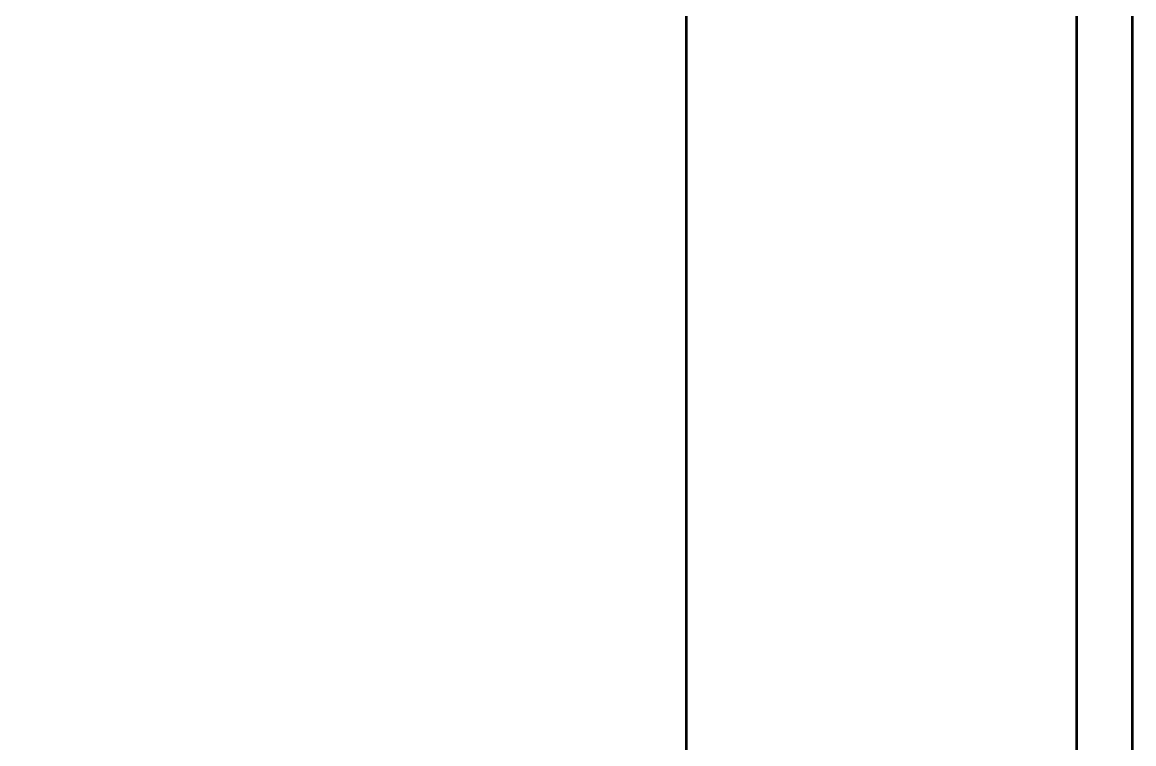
# Model space of a CAD drawing. Extents: x 497777 to 784122, y -229332 to 980813.
# Drawn here: x 543140 to 557219, y 960132 to 969277 of the extents above; entities that cross this region are included whole.
import ezdxf
from ezdxf.enums import TextEntityAlignment as Align

# ---------------------------------------------------------------- set-up
doc = ezdxf.new("R2010")
doc.units = 0
doc.header["$LTSCALE"] = 1000
doc.header["$MEASUREMENT"] = 0
doc.layers.add('0-cxFrame', color=155, linetype='Continuous')
doc.styles.add('cx_tuqian1', font='')
doc.styles.add('黑体', font='simhei.ttf', dxfattribs={"height": 12})
doc.styles.get('cx_tuqian1').set_extended_font_data('SimSun')

# ---------------------------------------------------------------- blocks, each defined once
blk = doc.blocks.new('zjcx_T1(Dragon)')
at = {"layer": '0-cxFrame', "const_width": 50}
blk.add_lwpolyline([(-7000, 0), (0, 0), (0, 57400), (-7000, 57400)], close=True, dxfattribs=at)
blk = doc.blocks.new('TK22.A1 L(Dragon)')
at = {"layer": '0-cxFrame', "color": 7, "const_width": 0.5}
blk.add_lwpolyline([(0, 0), (-841, 0), (-841, 594), (0, 594)], close=True, dxfattribs=at)
at = {"layer": '0-cxFrame', "const_width": 0.5}
for points in [[(-80, 10), (-821, 10), (-821, 584), (-80, 584)], [(-10, 10), (-80, 10), (-80, 584), (-10, 584)]]:
    blk.add_lwpolyline(points, close=True, dxfattribs=at)
at = {"layer": '0-cxFrame', "xscale": 0.01, "yscale": 0.01, "zscale": 0.01}
blk.add_blockref('zjcx_T1(Dragon)', (-10, 10), dxfattribs=at)
at = {"style": '黑体', "flags": 4}
blk.add_attdef('图幅', text='', height=3.3, dxfattribs=at).set_placement((-40, 3), align=Align.RIGHT)
at = {"layer": 'Defpoints', "color": 6, "flags": 4}
for tag, height, style, p in [('tufu', 3.3, '黑体', (-12, 12)), ('dwfname', 4, 'cx_tuqian1', (-80, 3))]:
    blk.add_attdef(tag, text='', height=height, dxfattribs=dict(at, style=style)).set_placement(p, align=Align.RIGHT)

msp = doc.modelspace()

# ---------------------------------------------------------------- block references
at = {"layer": '0-cxFrame', "xscale": 70.63020214030915, "yscale": 70.63020214030915, "zscale": 70.63020214030915}
msp.add_blockref('TK22.A1 L(Dragon)', (557201.7, 938840.8), dxfattribs=at)

doc.saveas('drawing.dxf')
